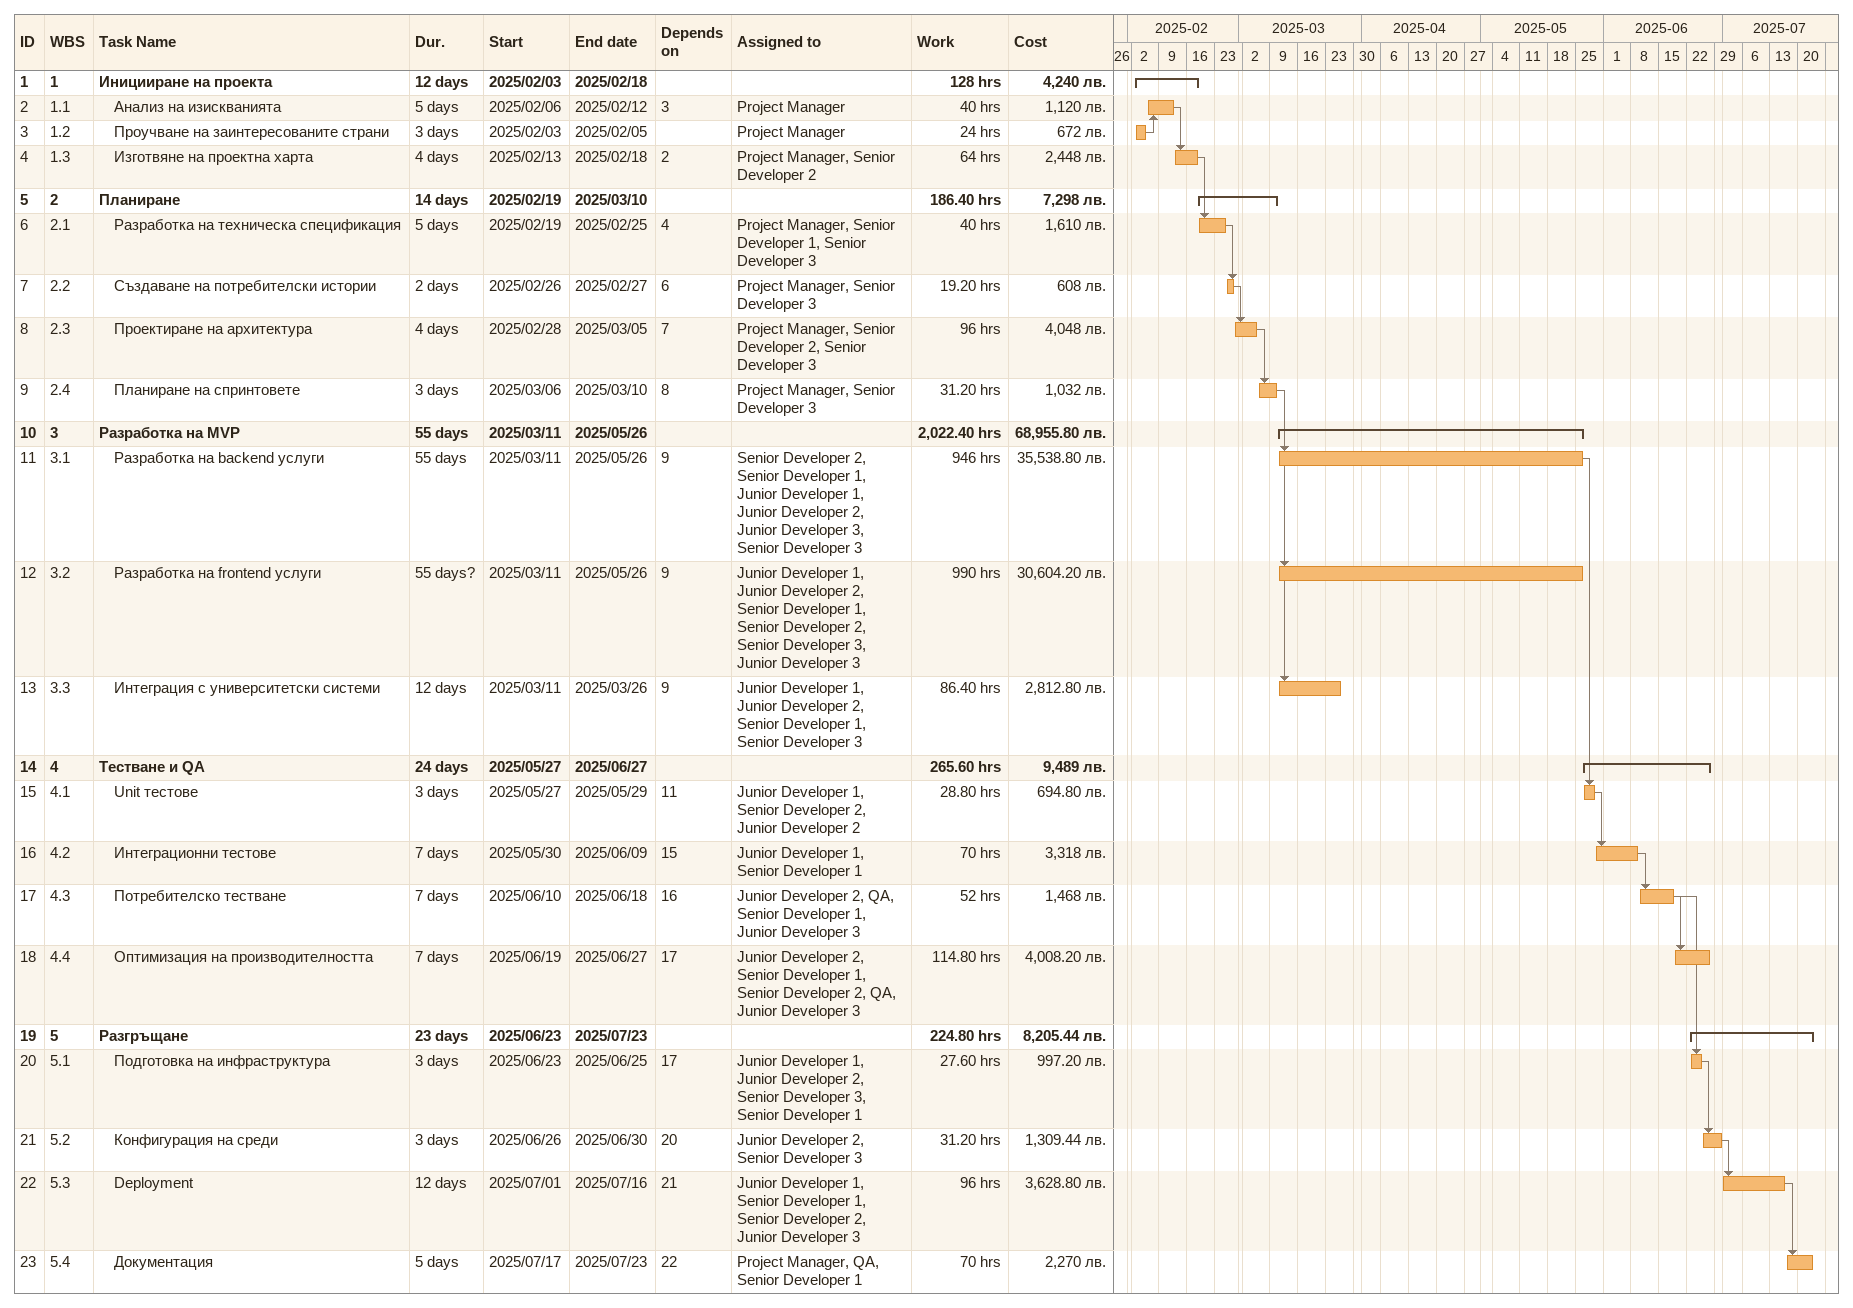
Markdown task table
| ID | WBS | Task | Duration | Start | Finish | Predecessors | Resources | Work (h) | Cost (лв.) |
|---|---|---|---|---|---|---|---|---|---|
| 1 | 1 | **Иницииране на проекта** | 12d | 2025-02-03 | 2025-02-18 |  |  | 128 | 4240 |
| 2 | 1.1 | Анализ на изискванията | 5d | 2025-02-06 | 2025-02-12 | 3 | Project Manager | 40 | 1120 |
| 3 | 1.2 | Проучване на заинтересованите страни | 3d | 2025-02-03 | 2025-02-05 |  | Project Manager | 24 | 672 |
| 4 | 1.3 | Изготвяне на проектна харта | 4d | 2025-02-13 | 2025-02-18 | 2 | Project Manager, Senior Developer 2 | 64 | 2448 |
| 5 | 2 | **Планиране** | 14d | 2025-02-19 | 2025-03-10 |  |  | 186.40 | 7298 |
| 6 | 2.1 | Разработка на техническа спецификация | 5d | 2025-02-19 | 2025-02-25 | 4 | Project Manager, Senior Developer 1, Senior Developer 3 | 40 | 1610 |
| 7 | 2.2 | Създаване на потребителски истории | 2d | 2025-02-26 | 2025-02-27 | 6 | Project Manager, Senior Developer 3 | 19.20 | 608 |
| 8 | 2.3 | Проектиране на архитектура | 4d | 2025-02-28 | 2025-03-05 | 7 | Project Manager, Senior Developer 2, Senior Developer 3 | 96 | 4048 |
| 9 | 2.4 | Планиране на спринтовете | 3d | 2025-03-06 | 2025-03-10 | 8 | Project Manager, Senior Developer 3 | 31.20 | 1032 |
| 10 | 3 | **Разработка на MVP** | 55d | 2025-03-11 | 2025-05-26 |  |  | 2022.40 | 68955.80 |
| 11 | 3.1 | Разработка на backend услуги | 55d | 2025-03-11 | 2025-05-26 | 9 | Senior Developer 2, Senior Developer 1, Junior Developer 1, Junior Developer 2, Junior Developer 3, Senior Developer 3 | 946 | 35538.80 |
| 12 | 3.2 | Разработка на frontend услуги | 55d? | 2025-03-11 | 2025-05-26 | 9 | Junior Developer 1, Junior Developer 2, Senior Developer 1, Senior Developer 2, Senior Developer 3, Junior Developer 3 | 990 | 30604.20 |
| 13 | 3.3 | Интеграция с университетски системи | 12d | 2025-03-11 | 2025-03-26 | 9 | Junior Developer 1, Junior Developer 2, Senior Developer 1, Senior Developer 3 | 86.40 | 2812.80 |
| 14 | 4 | **Тестване и QA** | 24d | 2025-05-27 | 2025-06-27 |  |  | 265.60 | 9489 |
| 15 | 4.1 | Unit тестове | 3d | 2025-05-27 | 2025-05-29 | 11 | Junior Developer 1, Senior Developer 2, Junior Developer 2 | 28.80 | 694.80 |
| 16 | 4.2 | Интеграционни тестове | 7d | 2025-05-30 | 2025-06-09 | 15 | Junior Developer 1, Senior Developer 1 | 70 | 3318 |
| 17 | 4.3 | Потребителско тестване | 7d | 2025-06-10 | 2025-06-18 | 16 | Junior Developer 2, QA, Senior Developer 1, Junior Developer 3 | 52 | 1468 |
| 18 | 4.4 | Оптимизация на производителността | 7d | 2025-06-19 | 2025-06-27 | 17 | Junior Developer 2, Senior Developer 1, Senior Developer 2, QA, Junior Developer 3 | 114.80 | 4008.20 |
| 19 | 5 | **Разгръщане** | 23d | 2025-06-23 | 2025-07-23 |  |  | 224.80 | 8205.44 |
| 20 | 5.1 | Подготовка на инфраструктура | 3d | 2025-06-23 | 2025-06-25 | 17 | Junior Developer 1, Junior Developer 2, Senior Developer 3, Senior Developer 1 | 27.60 | 997.20 |
| 21 | 5.2 | Конфигурация на среди | 3d | 2025-06-26 | 2025-06-30 | 20 | Junior Developer 2, Senior Developer 3 | 31.20 | 1309.44 |
| 22 | 5.3 | Deployment | 12d | 2025-07-01 | 2025-07-16 | 21 | Junior Developer 1, Senior Developer 1, Senior Developer 2, Junior Developer 3 | 96 | 3628.80 |
| 23 | 5.4 | Документация | 5d | 2025-07-17 | 2025-07-23 | 22 | Project Manager, QA, Senior Developer 1 | 70 | 2270 |
